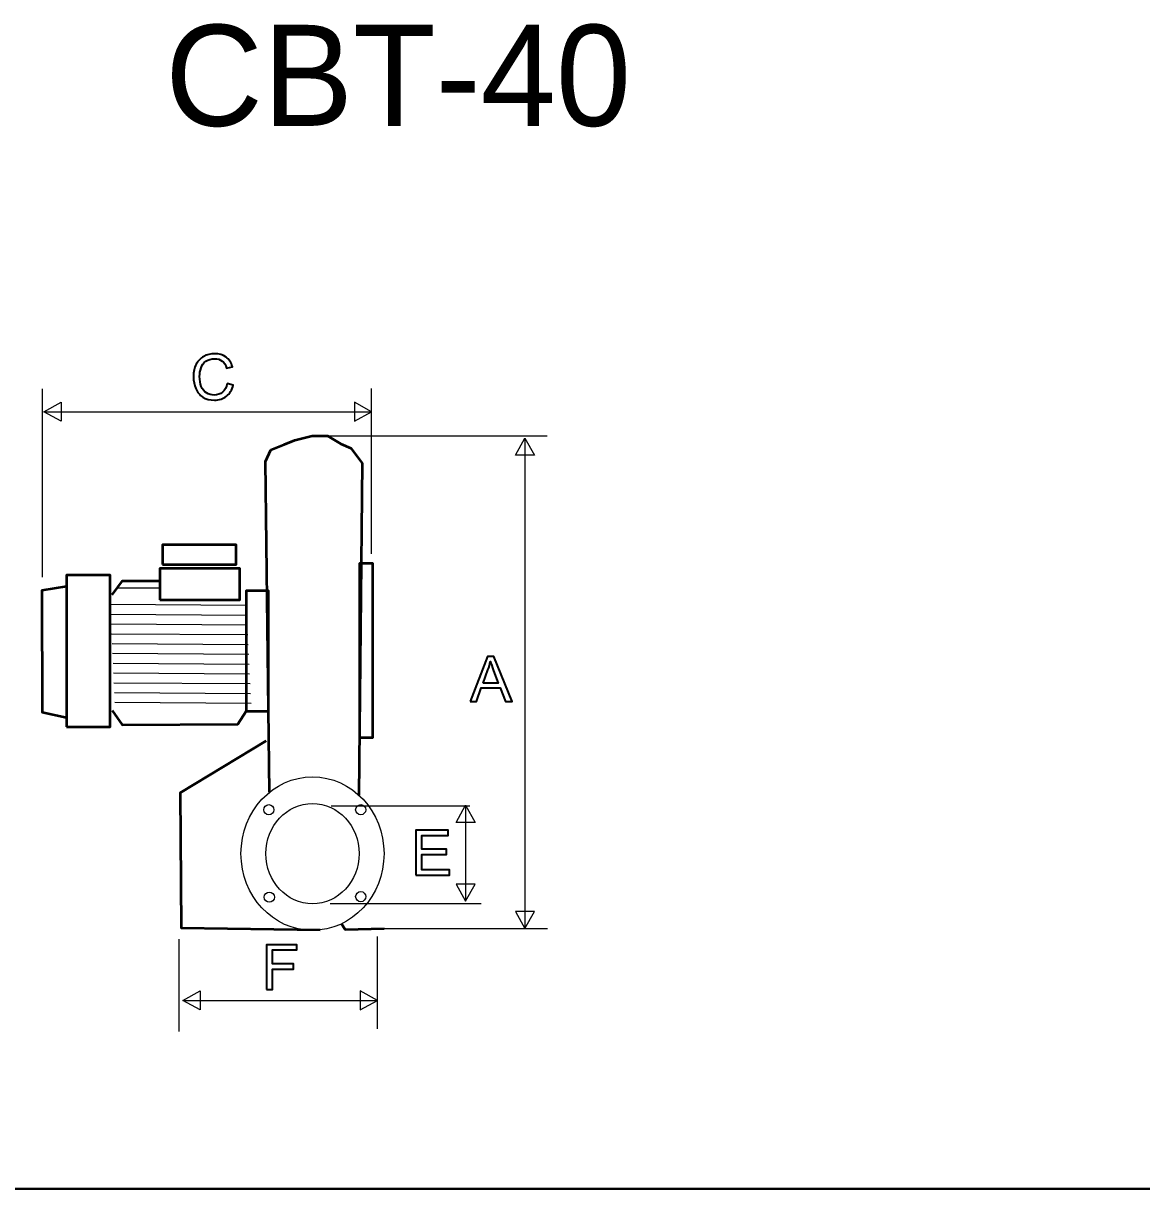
# Model space of a CAD drawing. Header units: inches. Extents: x 3020 to 5920, y 3172 to 5272.
# Drawn here: x 4170 to 4723, y 3172 to 3748 of the extents above; entities that cross this region are included whole.
import ezdxf

# ---------------------------------------------------------------- set-up
doc = ezdxf.new("R2010")
doc.units = ezdxf.units.IN
doc.header["$MEASUREMENT"] = 0
doc.layers.add('Frame', color=7, linetype='Continuous')
doc.layers.add('Layer 1', color=7, linetype='Continuous')
doc.layers.add('Text @ 1', color=162, linetype='Continuous', lineweight=53)
doc.styles.add('Annotative', font='comic.TTF', dxfattribs={"height": 30})

msp = doc.modelspace()

# ---------------------------------------------------------------- linework, layer by layer
at = {"layer": 'Frame', "linetype": 'Continuous', "lineweight": 30}
msp.add_line((5919.85, 3171.55), (3019.85, 3171.55), dxfattribs=at)
at = {"layer": 'Layer 1', "color": 250, "lineweight": 35}
for points in [[(4239.27, 3480.36), (4275.72, 3480.36), (4275.72, 3490.03), (4239.27, 3490.03), (4239.27, 3480.36)], [(4237.97, 3462.8), (4277.48, 3462.8), (4277.48, 3478.32), (4237.97, 3478.32), (4237.97, 3462.8)], [(4336.77, 3394.72), (4343.36, 3394.72), (4343.36, 3480.8), (4336.77, 3480.8), (4336.77, 3394.72)], [(4191.84, 3399.99), (4213.36, 3399.99), (4213.36, 3475.09), (4191.84, 3475.09), (4191.84, 3399.99)], [(4280.68, 3407.85), (4291.73, 3407.85), (4291.73, 3467.26), (4280.68, 3467.26), (4280.68, 3407.85)]]:
    msp.add_lwpolyline(points, close=True, dxfattribs=at)
at = {"layer": 'Layer 1', "color": 250, "lineweight": 18}
for centre, major_axis, ratio in [((4313.47, 3337.31), (0, 37.98), 0.931102), ((4291.91, 3359.03), (0, 2.52), 1), ((4313.47, 3337.31), (0, 24.81), 0.93108), ((4337.3, 3359.03), (0, 2.52), 1), ((4292.13, 3315.79), (0, 2.52), 1), ((4337.3, 3316.01), (0, 2.52), 1)]:
    msp.add_ellipse(centre, major_axis=major_axis, ratio=ratio, dxfattribs=at)
at = {"layer": 'Layer 1', "color": 250}
for points, knots in [([(4271.32, 3569.81), (4271.32, 3569.81), (4274.27, 3569.06), (4274.27, 3569.06), (4274.27, 3569.06), (4273.65, 3566.65), (4272.54, 3564.81), (4270.94, 3563.54), (4270.94, 3563.54), (4269.33, 3562.27), (4267.38, 3561.64), (4265.06, 3561.64), (4265.06, 3561.64), (4262.66, 3561.64), (4260.72, 3562.12), (4259.22, 3563.1), (4259.22, 3563.1), (4257.72, 3564.07), (4256.58, 3565.49), (4255.79, 3567.33), (4255.79, 3567.33), (4255.01, 3569.19), (4254.62, 3571.17), (4254.62, 3573.3), (4254.62, 3573.3), (4254.62, 3575.61), (4255.06, 3577.63), (4255.94, 3579.35), (4255.94, 3579.35), (4256.83, 3581.07), (4258.09, 3582.38), (4259.72, 3583.28), (4259.72, 3583.28), (4261.35, 3584.17), (4263.15, 3584.62), (4265.11, 3584.62), (4265.11, 3584.62), (4267.33, 3584.62), (4269.2, 3584.05), (4270.72, 3582.92), (4270.72, 3582.92), (4272.23, 3581.79), (4273.29, 3580.2), (4273.88, 3578.14), (4273.88, 3578.14), (4273.88, 3578.14), (4270.99, 3577.46), (4270.99, 3577.46), (4270.99, 3577.46), (4270.47, 3579.08), (4269.73, 3580.25), (4268.74, 3580.99), (4268.74, 3580.99), (4267.77, 3581.73), (4266.54, 3582.1), (4265.04, 3582.1), (4265.04, 3582.1), (4263.34, 3582.1), (4261.91, 3581.69), (4260.77, 3580.88), (4260.77, 3580.88), (4259.62, 3580.05), (4258.81, 3578.96), (4258.35, 3577.57), (4258.35, 3577.57), (4257.88, 3576.2), (4257.65, 3574.77), (4257.65, 3573.31), (4257.65, 3573.31), (4257.65, 3571.42), (4257.93, 3569.77), (4258.47, 3568.36), (4258.47, 3568.36), (4259.03, 3566.95), (4259.88, 3565.9), (4261.05, 3565.2), (4261.05, 3565.2), (4262.21, 3564.5), (4263.47, 3564.15), (4264.82, 3564.15), (4264.82, 3564.15), (4266.47, 3564.15), (4267.86, 3564.63), (4269, 3565.58), (4269, 3565.58), (4270.15, 3566.53), (4270.92, 3567.94), (4271.32, 3569.81)], [0, 0, 0, 0, 0.045455, 0.045455, 0.045455, 0.045455, 0.090909, 0.090909, 0.090909, 0.090909, 0.136364, 0.136364, 0.136364, 0.136364, 0.181818, 0.181818, 0.181818, 0.181818, 0.227273, 0.227273, 0.227273, 0.227273, 0.272727, 0.272727, 0.272727, 0.272727, 0.318182, 0.318182, 0.318182, 0.318182, 0.363636, 0.363636, 0.363636, 0.363636, 0.409091, 0.409091, 0.409091, 0.409091, 0.454545, 0.454545, 0.454545, 0.454545, 0.5, 0.5, 0.5, 0.5, 0.545455, 0.545455, 0.545455, 0.545455, 0.590909, 0.590909, 0.590909, 0.590909, 0.636364, 0.636364, 0.636364, 0.636364, 0.681818, 0.681818, 0.681818, 0.681818, 0.727273, 0.727273, 0.727273, 0.727273, 0.772727, 0.772727, 0.772727, 0.772727, 0.818182, 0.818182, 0.818182, 0.818182, 0.863636, 0.863636, 0.863636, 0.863636, 0.909091, 0.909091, 0.909091, 0.909091, 0.954545, 0.954545, 0.954545, 0.954545, 1, 1, 1, 1]), ([(4391.38, 3412.53), (4391.38, 3412.53), (4399.92, 3434.75), (4399.92, 3434.75), (4399.92, 3434.75), (4399.92, 3434.75), (4403.08, 3434.75), (4403.08, 3434.75), (4403.08, 3434.75), (4403.08, 3434.75), (4412.18, 3412.53), (4412.18, 3412.53), (4412.18, 3412.53), (4412.18, 3412.53), (4408.83, 3412.53), (4408.83, 3412.53), (4408.83, 3412.53), (4408.83, 3412.53), (4406.23, 3419.26), (4406.23, 3419.26), (4406.23, 3419.26), (4406.23, 3419.26), (4396.94, 3419.26), (4396.94, 3419.26), (4396.94, 3419.26), (4396.94, 3419.26), (4394.5, 3412.53), (4394.5, 3412.53), (4394.5, 3412.53), (4394.5, 3412.53), (4391.38, 3412.53), (4391.38, 3412.53)], [0, 0, 0, 0, 0.125, 0.125, 0.125, 0.125, 0.25, 0.25, 0.25, 0.25, 0.375, 0.375, 0.375, 0.375, 0.5, 0.5, 0.5, 0.5, 0.625, 0.625, 0.625, 0.625, 0.75, 0.75, 0.75, 0.75, 0.875, 0.875, 0.875, 0.875, 1, 1, 1, 1]), ([(4397.79, 3421.65), (4397.79, 3421.65), (4405.33, 3421.65), (4405.33, 3421.65), (4405.33, 3421.65), (4405.33, 3421.65), (4403.01, 3427.8), (4403.01, 3427.8), (4403.01, 3427.8), (4402.3, 3429.67), (4401.77, 3431.21), (4401.43, 3432.41), (4401.43, 3432.41), (4401.15, 3430.99), (4400.75, 3429.57), (4400.23, 3428.17), (4400.23, 3428.17), (4400.23, 3428.17), (4397.79, 3421.65), (4397.79, 3421.65)], [0, 0, 0, 0, 0.2, 0.2, 0.2, 0.2, 0.4, 0.4, 0.4, 0.4, 0.6, 0.6, 0.6, 0.6, 0.8, 0.8, 0.8, 0.8, 1, 1, 1, 1]), ([(4364.55, 3326.66), (4364.55, 3326.66), (4364.55, 3348.88), (4364.55, 3348.88), (4364.55, 3348.88), (4364.55, 3348.88), (4380.62, 3348.88), (4380.62, 3348.88), (4380.62, 3348.88), (4380.62, 3348.88), (4380.62, 3346.26), (4380.62, 3346.26), (4380.62, 3346.26), (4380.62, 3346.26), (4367.49, 3346.26), (4367.49, 3346.26), (4367.49, 3346.26), (4367.49, 3346.26), (4367.49, 3339.45), (4367.49, 3339.45), (4367.49, 3339.45), (4367.49, 3339.45), (4379.78, 3339.45), (4379.78, 3339.45), (4379.78, 3339.45), (4379.78, 3339.45), (4379.78, 3336.85), (4379.78, 3336.85), (4379.78, 3336.85), (4379.78, 3336.85), (4367.49, 3336.85), (4367.49, 3336.85), (4367.49, 3336.85), (4367.49, 3336.85), (4367.49, 3329.28), (4367.49, 3329.28), (4367.49, 3329.28), (4367.49, 3329.28), (4381.14, 3329.28), (4381.14, 3329.28), (4381.14, 3329.28), (4381.14, 3329.28), (4381.14, 3326.66), (4381.14, 3326.66), (4381.14, 3326.66), (4381.14, 3326.66), (4364.55, 3326.66), (4364.55, 3326.66)], [0, 0, 0, 0, 0.083333, 0.083333, 0.083333, 0.083333, 0.166667, 0.166667, 0.166667, 0.166667, 0.25, 0.25, 0.25, 0.25, 0.333333, 0.333333, 0.333333, 0.333333, 0.416667, 0.416667, 0.416667, 0.416667, 0.5, 0.5, 0.5, 0.5, 0.583333, 0.583333, 0.583333, 0.583333, 0.666667, 0.666667, 0.666667, 0.666667, 0.75, 0.75, 0.75, 0.75, 0.833333, 0.833333, 0.833333, 0.833333, 0.916667, 0.916667, 0.916667, 0.916667, 1, 1, 1, 1]), ([(4290.76, 3270.03), (4290.76, 3270.03), (4290.76, 3292.25), (4290.76, 3292.25), (4290.76, 3292.25), (4290.76, 3292.25), (4305.75, 3292.25), (4305.75, 3292.25), (4305.75, 3292.25), (4305.75, 3292.25), (4305.75, 3289.63), (4305.75, 3289.63), (4305.75, 3289.63), (4305.75, 3289.63), (4293.7, 3289.63), (4293.7, 3289.63), (4293.7, 3289.63), (4293.7, 3289.63), (4293.7, 3282.75), (4293.7, 3282.75), (4293.7, 3282.75), (4293.7, 3282.75), (4304.13, 3282.75), (4304.13, 3282.75), (4304.13, 3282.75), (4304.13, 3282.75), (4304.13, 3280.13), (4304.13, 3280.13), (4304.13, 3280.13), (4304.13, 3280.13), (4293.7, 3280.13), (4293.7, 3280.13), (4293.7, 3280.13), (4293.7, 3280.13), (4293.7, 3270.03), (4293.7, 3270.03), (4293.7, 3270.03), (4293.7, 3270.03), (4290.76, 3270.03), (4290.76, 3270.03)], [0, 0, 0, 0, 0.1, 0.1, 0.1, 0.1, 0.2, 0.2, 0.2, 0.2, 0.3, 0.3, 0.3, 0.3, 0.4, 0.4, 0.4, 0.4, 0.5, 0.5, 0.5, 0.5, 0.6, 0.6, 0.6, 0.6, 0.7, 0.7, 0.7, 0.7, 0.8, 0.8, 0.8, 0.8, 0.9, 0.9, 0.9, 0.9, 1, 1, 1, 1])]:
    msp.add_open_spline(points, degree=3, knots=knots, dxfattribs=at)
at = {"layer": 'Layer 1', "color": 250, "lineweight": 9}
for points, knots in [([(4271.32, 3569.81), (4271.32, 3569.81), (4274.27, 3569.06), (4274.27, 3569.06), (4274.27, 3569.06), (4273.65, 3566.65), (4272.54, 3564.81), (4270.94, 3563.54), (4270.94, 3563.54), (4269.33, 3562.27), (4267.38, 3561.64), (4265.06, 3561.64), (4265.06, 3561.64), (4262.66, 3561.64), (4260.72, 3562.12), (4259.22, 3563.1), (4259.22, 3563.1), (4257.72, 3564.07), (4256.58, 3565.49), (4255.79, 3567.33), (4255.79, 3567.33), (4255.01, 3569.19), (4254.62, 3571.17), (4254.62, 3573.3), (4254.62, 3573.3), (4254.62, 3575.61), (4255.06, 3577.63), (4255.94, 3579.35), (4255.94, 3579.35), (4256.83, 3581.07), (4258.09, 3582.38), (4259.72, 3583.28), (4259.72, 3583.28), (4261.35, 3584.17), (4263.15, 3584.62), (4265.11, 3584.62), (4265.11, 3584.62), (4267.33, 3584.62), (4269.2, 3584.05), (4270.72, 3582.92), (4270.72, 3582.92), (4272.23, 3581.79), (4273.29, 3580.2), (4273.88, 3578.14), (4273.88, 3578.14), (4273.88, 3578.14), (4270.99, 3577.46), (4270.99, 3577.46), (4270.99, 3577.46), (4270.47, 3579.08), (4269.73, 3580.25), (4268.74, 3580.99), (4268.74, 3580.99), (4267.77, 3581.73), (4266.54, 3582.1), (4265.04, 3582.1), (4265.04, 3582.1), (4263.34, 3582.1), (4261.91, 3581.69), (4260.77, 3580.88), (4260.77, 3580.88), (4259.62, 3580.05), (4258.81, 3578.96), (4258.35, 3577.57), (4258.35, 3577.57), (4257.88, 3576.2), (4257.65, 3574.77), (4257.65, 3573.31), (4257.65, 3573.31), (4257.65, 3571.42), (4257.93, 3569.77), (4258.47, 3568.36), (4258.47, 3568.36), (4259.03, 3566.95), (4259.88, 3565.9), (4261.05, 3565.2), (4261.05, 3565.2), (4262.21, 3564.5), (4263.47, 3564.15), (4264.82, 3564.15), (4264.82, 3564.15), (4266.47, 3564.15), (4267.86, 3564.63), (4269, 3565.58), (4269, 3565.58), (4270.15, 3566.53), (4270.92, 3567.94), (4271.32, 3569.81)], [0, 0, 0, 0, 0.045455, 0.045455, 0.045455, 0.045455, 0.090909, 0.090909, 0.090909, 0.090909, 0.136364, 0.136364, 0.136364, 0.136364, 0.181818, 0.181818, 0.181818, 0.181818, 0.227273, 0.227273, 0.227273, 0.227273, 0.272727, 0.272727, 0.272727, 0.272727, 0.318182, 0.318182, 0.318182, 0.318182, 0.363636, 0.363636, 0.363636, 0.363636, 0.409091, 0.409091, 0.409091, 0.409091, 0.454545, 0.454545, 0.454545, 0.454545, 0.5, 0.5, 0.5, 0.5, 0.545455, 0.545455, 0.545455, 0.545455, 0.590909, 0.590909, 0.590909, 0.590909, 0.636364, 0.636364, 0.636364, 0.636364, 0.681818, 0.681818, 0.681818, 0.681818, 0.727273, 0.727273, 0.727273, 0.727273, 0.772727, 0.772727, 0.772727, 0.772727, 0.818182, 0.818182, 0.818182, 0.818182, 0.863636, 0.863636, 0.863636, 0.863636, 0.909091, 0.909091, 0.909091, 0.909091, 0.954545, 0.954545, 0.954545, 0.954545, 1, 1, 1, 1]), ([(4391.38, 3412.53), (4391.38, 3412.53), (4399.92, 3434.75), (4399.92, 3434.75), (4399.92, 3434.75), (4399.92, 3434.75), (4403.08, 3434.75), (4403.08, 3434.75), (4403.08, 3434.75), (4403.08, 3434.75), (4412.18, 3412.53), (4412.18, 3412.53), (4412.18, 3412.53), (4412.18, 3412.53), (4408.83, 3412.53), (4408.83, 3412.53), (4408.83, 3412.53), (4408.83, 3412.53), (4406.23, 3419.26), (4406.23, 3419.26), (4406.23, 3419.26), (4406.23, 3419.26), (4396.94, 3419.26), (4396.94, 3419.26), (4396.94, 3419.26), (4396.94, 3419.26), (4394.5, 3412.53), (4394.5, 3412.53), (4394.5, 3412.53), (4394.5, 3412.53), (4391.38, 3412.53), (4391.38, 3412.53)], [0, 0, 0, 0, 0.125, 0.125, 0.125, 0.125, 0.25, 0.25, 0.25, 0.25, 0.375, 0.375, 0.375, 0.375, 0.5, 0.5, 0.5, 0.5, 0.625, 0.625, 0.625, 0.625, 0.75, 0.75, 0.75, 0.75, 0.875, 0.875, 0.875, 0.875, 1, 1, 1, 1]), ([(4397.79, 3421.65), (4397.79, 3421.65), (4405.33, 3421.65), (4405.33, 3421.65), (4405.33, 3421.65), (4405.33, 3421.65), (4403.01, 3427.8), (4403.01, 3427.8), (4403.01, 3427.8), (4402.3, 3429.67), (4401.77, 3431.21), (4401.43, 3432.41), (4401.43, 3432.41), (4401.15, 3430.99), (4400.75, 3429.57), (4400.23, 3428.17), (4400.23, 3428.17), (4400.23, 3428.17), (4397.79, 3421.65), (4397.79, 3421.65)], [0, 0, 0, 0, 0.2, 0.2, 0.2, 0.2, 0.4, 0.4, 0.4, 0.4, 0.6, 0.6, 0.6, 0.6, 0.8, 0.8, 0.8, 0.8, 1, 1, 1, 1]), ([(4364.55, 3326.66), (4364.55, 3326.66), (4364.55, 3348.88), (4364.55, 3348.88), (4364.55, 3348.88), (4364.55, 3348.88), (4380.62, 3348.88), (4380.62, 3348.88), (4380.62, 3348.88), (4380.62, 3348.88), (4380.62, 3346.26), (4380.62, 3346.26), (4380.62, 3346.26), (4380.62, 3346.26), (4367.49, 3346.26), (4367.49, 3346.26), (4367.49, 3346.26), (4367.49, 3346.26), (4367.49, 3339.45), (4367.49, 3339.45), (4367.49, 3339.45), (4367.49, 3339.45), (4379.78, 3339.45), (4379.78, 3339.45), (4379.78, 3339.45), (4379.78, 3339.45), (4379.78, 3336.85), (4379.78, 3336.85), (4379.78, 3336.85), (4379.78, 3336.85), (4367.49, 3336.85), (4367.49, 3336.85), (4367.49, 3336.85), (4367.49, 3336.85), (4367.49, 3329.28), (4367.49, 3329.28), (4367.49, 3329.28), (4367.49, 3329.28), (4381.14, 3329.28), (4381.14, 3329.28), (4381.14, 3329.28), (4381.14, 3329.28), (4381.14, 3326.66), (4381.14, 3326.66), (4381.14, 3326.66), (4381.14, 3326.66), (4364.55, 3326.66), (4364.55, 3326.66)], [0, 0, 0, 0, 0.083333, 0.083333, 0.083333, 0.083333, 0.166667, 0.166667, 0.166667, 0.166667, 0.25, 0.25, 0.25, 0.25, 0.333333, 0.333333, 0.333333, 0.333333, 0.416667, 0.416667, 0.416667, 0.416667, 0.5, 0.5, 0.5, 0.5, 0.583333, 0.583333, 0.583333, 0.583333, 0.666667, 0.666667, 0.666667, 0.666667, 0.75, 0.75, 0.75, 0.75, 0.833333, 0.833333, 0.833333, 0.833333, 0.916667, 0.916667, 0.916667, 0.916667, 1, 1, 1, 1]), ([(4290.76, 3270.03), (4290.76, 3270.03), (4290.76, 3292.25), (4290.76, 3292.25), (4290.76, 3292.25), (4290.76, 3292.25), (4305.75, 3292.25), (4305.75, 3292.25), (4305.75, 3292.25), (4305.75, 3292.25), (4305.75, 3289.63), (4305.75, 3289.63), (4305.75, 3289.63), (4305.75, 3289.63), (4293.7, 3289.63), (4293.7, 3289.63), (4293.7, 3289.63), (4293.7, 3289.63), (4293.7, 3282.75), (4293.7, 3282.75), (4293.7, 3282.75), (4293.7, 3282.75), (4304.13, 3282.75), (4304.13, 3282.75), (4304.13, 3282.75), (4304.13, 3282.75), (4304.13, 3280.13), (4304.13, 3280.13), (4304.13, 3280.13), (4304.13, 3280.13), (4293.7, 3280.13), (4293.7, 3280.13), (4293.7, 3280.13), (4293.7, 3280.13), (4293.7, 3270.03), (4293.7, 3270.03), (4293.7, 3270.03), (4293.7, 3270.03), (4290.76, 3270.03), (4290.76, 3270.03)], [0, 0, 0, 0, 0.1, 0.1, 0.1, 0.1, 0.2, 0.2, 0.2, 0.2, 0.3, 0.3, 0.3, 0.3, 0.4, 0.4, 0.4, 0.4, 0.5, 0.5, 0.5, 0.5, 0.6, 0.6, 0.6, 0.6, 0.7, 0.7, 0.7, 0.7, 0.8, 0.8, 0.8, 0.8, 0.9, 0.9, 0.9, 0.9, 1, 1, 1, 1])]:
    msp.add_open_spline(points, degree=3, knots=knots, dxfattribs=at)
at = {"layer": 'Layer 1', "color": 250, "lineweight": 18}
for points in [[(4180.04, 3474.03), (4180.04, 3474.03), (4180.04, 3567.16), (4180.04, 3567.16)], [(4342.7, 3485.63), (4342.7, 3485.63), (4342.7, 3567.33), (4342.7, 3567.33)], [(4180.64, 3555.91), (4180.64, 3555.91), (4342.7, 3555.91), (4342.7, 3555.91)], [(4313.33, 3543.98), (4313.33, 3543.98), (4429.53, 3543.98), (4429.53, 3543.98)], [(4418.52, 3542.9), (4418.52, 3542.9), (4418.52, 3300.23), (4418.52, 3300.23)], [(4217, 3468.79), (4217, 3468.79), (4237.97, 3468.78), (4237.97, 3468.78)], [(4213.36, 3460.63), (4213.36, 3460.63), (4280.68, 3460.18), (4280.68, 3460.18)], [(4213.6, 3455.78), (4213.6, 3455.78), (4280.93, 3455.34), (4280.93, 3455.34)], [(4213.85, 3450.93), (4213.85, 3450.93), (4281.17, 3450.49), (4281.17, 3450.49)], [(4214.1, 3446.08), (4214.1, 3446.08), (4281.42, 3445.64), (4281.42, 3445.64)], [(4214.34, 3441.23), (4214.34, 3441.23), (4281.66, 3440.79), (4281.66, 3440.79)], [(4214.59, 3436.39), (4214.59, 3436.39), (4281.91, 3435.94), (4281.91, 3435.94)], [(4214.83, 3431.54), (4214.83, 3431.54), (4282.16, 3431.1), (4282.16, 3431.1)], [(4215.08, 3426.69), (4215.08, 3426.69), (4282.4, 3426.25), (4282.4, 3426.25)], [(4215.32, 3421.84), (4215.32, 3421.84), (4282.65, 3421.4), (4282.65, 3421.4)], [(4215.57, 3416.99), (4215.57, 3416.99), (4282.89, 3416.55), (4282.89, 3416.55)], [(4215.81, 3412.15), (4215.81, 3412.15), (4283.14, 3411.7), (4283.14, 3411.7)], [(4389.18, 3361.27), (4389.18, 3361.27), (4389.18, 3313.74), (4389.18, 3313.74)], [(4322.72, 3360.9), (4322.72, 3360.9), (4391.23, 3360.9), (4391.23, 3360.9)], [(4322.24, 3312.59), (4322.24, 3312.59), (4396.94, 3312.59), (4396.94, 3312.59)], [(4348.84, 3300.23), (4348.84, 3300.23), (4429.74, 3300.23), (4429.74, 3300.23)], [(4247.62, 3249.39), (4247.62, 3249.39), (4247.62, 3294.98), (4247.62, 3294.98)], [(4345.56, 3250.7), (4345.56, 3250.7), (4345.56, 3296.3), (4345.56, 3296.3)], [(4249.37, 3264.72), (4249.37, 3264.72), (4345.56, 3264.72), (4345.56, 3264.72)]]:
    msp.add_open_spline(points, degree=3, dxfattribs=at)
for points in [[(4189.15, 3560.59), (4189.15, 3560.59), (4180.64, 3555.91), (4180.64, 3555.91), (4180.64, 3555.91), (4180.64, 3555.91), (4189.15, 3551.22), (4189.15, 3551.22), (4189.15, 3551.22), (4189.15, 3551.22), (4189.15, 3560.59), (4189.15, 3560.59)], [(4334.18, 3560.59), (4334.18, 3560.59), (4342.7, 3555.91), (4342.7, 3555.91), (4342.7, 3555.91), (4342.7, 3555.91), (4334.18, 3551.22), (4334.18, 3551.22), (4334.18, 3551.22), (4334.18, 3551.22), (4334.18, 3560.59), (4334.18, 3560.59)], [(4423.21, 3534.38), (4423.21, 3534.38), (4418.52, 3542.9), (4418.52, 3542.9), (4418.52, 3542.9), (4418.52, 3542.9), (4413.84, 3534.38), (4413.84, 3534.38), (4413.84, 3534.38), (4413.84, 3534.38), (4423.21, 3534.38), (4423.21, 3534.38)], [(4393.86, 3352.75), (4393.86, 3352.75), (4389.18, 3361.27), (4389.18, 3361.27), (4389.18, 3361.27), (4389.18, 3361.27), (4384.49, 3352.75), (4384.49, 3352.75), (4384.49, 3352.75), (4384.49, 3352.75), (4393.86, 3352.75), (4393.86, 3352.75)], [(4393.86, 3322.26), (4393.86, 3322.26), (4389.18, 3313.74), (4389.18, 3313.74), (4389.18, 3313.74), (4389.18, 3313.74), (4384.49, 3322.26), (4384.49, 3322.26), (4384.49, 3322.26), (4384.49, 3322.26), (4393.86, 3322.26), (4393.86, 3322.26)], [(4423.21, 3308.75), (4423.21, 3308.75), (4418.52, 3300.23), (4418.52, 3300.23), (4418.52, 3300.23), (4418.52, 3300.23), (4413.84, 3308.75), (4413.84, 3308.75), (4413.84, 3308.75), (4413.84, 3308.75), (4423.21, 3308.75), (4423.21, 3308.75)], [(4257.89, 3269.4), (4257.89, 3269.4), (4249.37, 3264.72), (4249.37, 3264.72), (4249.37, 3264.72), (4249.37, 3264.72), (4257.89, 3260.03), (4257.89, 3260.03), (4257.89, 3260.03), (4257.89, 3260.03), (4257.89, 3269.4), (4257.89, 3269.4)], [(4337.04, 3269.4), (4337.04, 3269.4), (4345.56, 3264.72), (4345.56, 3264.72), (4345.56, 3264.72), (4345.56, 3264.72), (4337.04, 3260.03), (4337.04, 3260.03), (4337.04, 3260.03), (4337.04, 3260.03), (4337.04, 3269.4), (4337.04, 3269.4)]]:
    msp.add_open_spline(points, degree=3, knots=[0, 0, 0, 0, 0.333333, 0.333333, 0.333333, 0.333333, 0.666667, 0.666667, 0.666667, 0.666667, 1, 1, 1, 1], dxfattribs=at)
at = {"layer": 'Layer 1', "color": 250, "lineweight": 35}
for points, knots in [([(4292.22, 3367.67), (4292.22, 3367.67), (4290.22, 3531.31), (4290.22, 3531.31), (4290.22, 3531.31), (4290.22, 3531.31), (4292.85, 3537.02), (4292.85, 3537.02), (4292.85, 3537.02), (4292.85, 3537.02), (4299.44, 3539.66), (4299.44, 3539.66), (4299.44, 3539.66), (4299.44, 3539.66), (4304.71, 3541.85), (4304.71, 3541.85), (4304.71, 3541.85), (4304.71, 3541.85), (4313.33, 3543.98), (4313.33, 3543.98), (4313.33, 3543.98), (4313.33, 3543.98), (4320.96, 3543.98), (4320.96, 3543.98), (4320.96, 3543.98), (4320.96, 3543.98), (4327.55, 3540.1), (4327.55, 3540.1), (4327.55, 3540.1), (4327.55, 3540.1), (4332.38, 3537.9), (4332.38, 3537.9), (4332.38, 3537.9), (4332.38, 3537.9), (4338.09, 3530.43), (4338.09, 3530.43), (4338.09, 3530.43), (4338.09, 3530.43), (4336.36, 3366.25), (4336.36, 3366.25)], [0, 0, 0, 0, 0.1, 0.1, 0.1, 0.1, 0.2, 0.2, 0.2, 0.2, 0.3, 0.3, 0.3, 0.3, 0.4, 0.4, 0.4, 0.4, 0.5, 0.5, 0.5, 0.5, 0.6, 0.6, 0.6, 0.6, 0.7, 0.7, 0.7, 0.7, 0.8, 0.8, 0.8, 0.8, 0.9, 0.9, 0.9, 0.9, 1, 1, 1, 1]), ([(4214.48, 3465.29), (4214.48, 3465.29), (4219.52, 3472.3), (4219.52, 3472.3), (4219.52, 3472.3), (4219.52, 3472.3), (4237.97, 3472.3), (4237.97, 3472.3)], [0, 0, 0, 0, 0.5, 0.5, 0.5, 0.5, 1, 1, 1, 1]), ([(4191.84, 3469.45), (4191.84, 3469.45), (4179.63, 3467.48), (4179.63, 3467.48), (4179.63, 3467.48), (4179.63, 3467.48), (4179.85, 3407.2), (4179.85, 3407.2), (4179.85, 3407.2), (4179.85, 3407.2), (4191.84, 3404.57), (4191.84, 3404.57)], [0, 0, 0, 0, 0.333333, 0.333333, 0.333333, 0.333333, 0.666667, 0.666667, 0.666667, 0.666667, 1, 1, 1, 1]), ([(4214.36, 3408.08), (4214.36, 3408.08), (4219.4, 3401.06), (4219.4, 3401.06), (4219.4, 3401.06), (4219.4, 3401.06), (4276.54, 3401.38), (4276.54, 3401.38), (4276.54, 3401.38), (4276.54, 3401.38), (4280.68, 3407.85), (4280.68, 3407.85)], [0, 0, 0, 0, 0.333333, 0.333333, 0.333333, 0.333333, 0.666667, 0.666667, 0.666667, 0.666667, 1, 1, 1, 1]), ([(4290.63, 3393.02), (4290.63, 3393.02), (4248.1, 3367.43), (4248.1, 3367.43), (4248.1, 3367.43), (4248.1, 3367.43), (4248.54, 3300.58), (4248.54, 3300.58), (4248.54, 3300.58), (4248.54, 3300.58), (4317.31, 3299.55), (4317.31, 3299.55)], [0, 0, 0, 0, 0.333333, 0.333333, 0.333333, 0.333333, 0.666667, 0.666667, 0.666667, 0.666667, 1, 1, 1, 1]), ([(4327.88, 3302.61), (4327.88, 3302.61), (4329.64, 3299.69), (4329.64, 3299.69), (4329.64, 3299.69), (4329.64, 3299.69), (4348.84, 3300.23), (4348.84, 3300.23)], [0, 0, 0, 0, 0.5, 0.5, 0.5, 0.5, 1, 1, 1, 1])]:
    msp.add_open_spline(points, degree=3, knots=knots, dxfattribs=at)

# ---------------------------------------------------------------- texts
at = {"layer": 'Text @ 1', "linetype": 'Continuous', "lineweight": 50, "style": 'Annotative'}
msp.add_text('CBT-40', height=50, dxfattribs=at).set_placement((4240.64, 3697.3))

doc.saveas('drawing.dxf')
